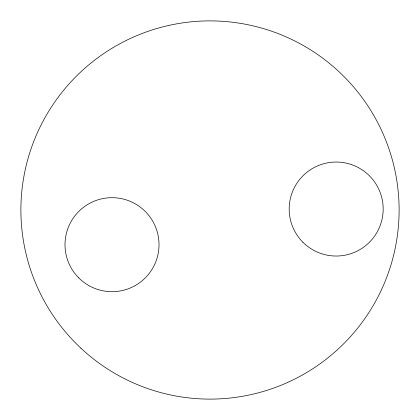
<?xml version="1.0" encoding="UTF-8"?>
<svg xmlns="http://www.w3.org/2000/svg" width="420" height="420" viewBox="0 0 420 420"><rect width="100%" height="100%" fill="white"/><g stroke="black" fill="none" stroke-linecap="round" stroke-linejoin="round"><path stroke-width="0.63" d="M78.776 277.914A46.998 46.998 0 0 0 157.411 256.846A46.998 46.998 0 0 0 99.85 199.28A46.998 46.998 0 0 0 78.776 277.914M302.946 242.272A46.998 46.998 0 0 0 381.575 221.203A46.998 46.998 0 0 0 324.014 163.643A46.998 46.998 0 0 0 302.946 242.272M80.882 348.169A189.11 189.11 0 0 0 394.217 252.735A189.11 189.11 0 0 0 154.901 29.096A189.11 189.11 0 0 0 80.882 348.169"/></g></svg>
